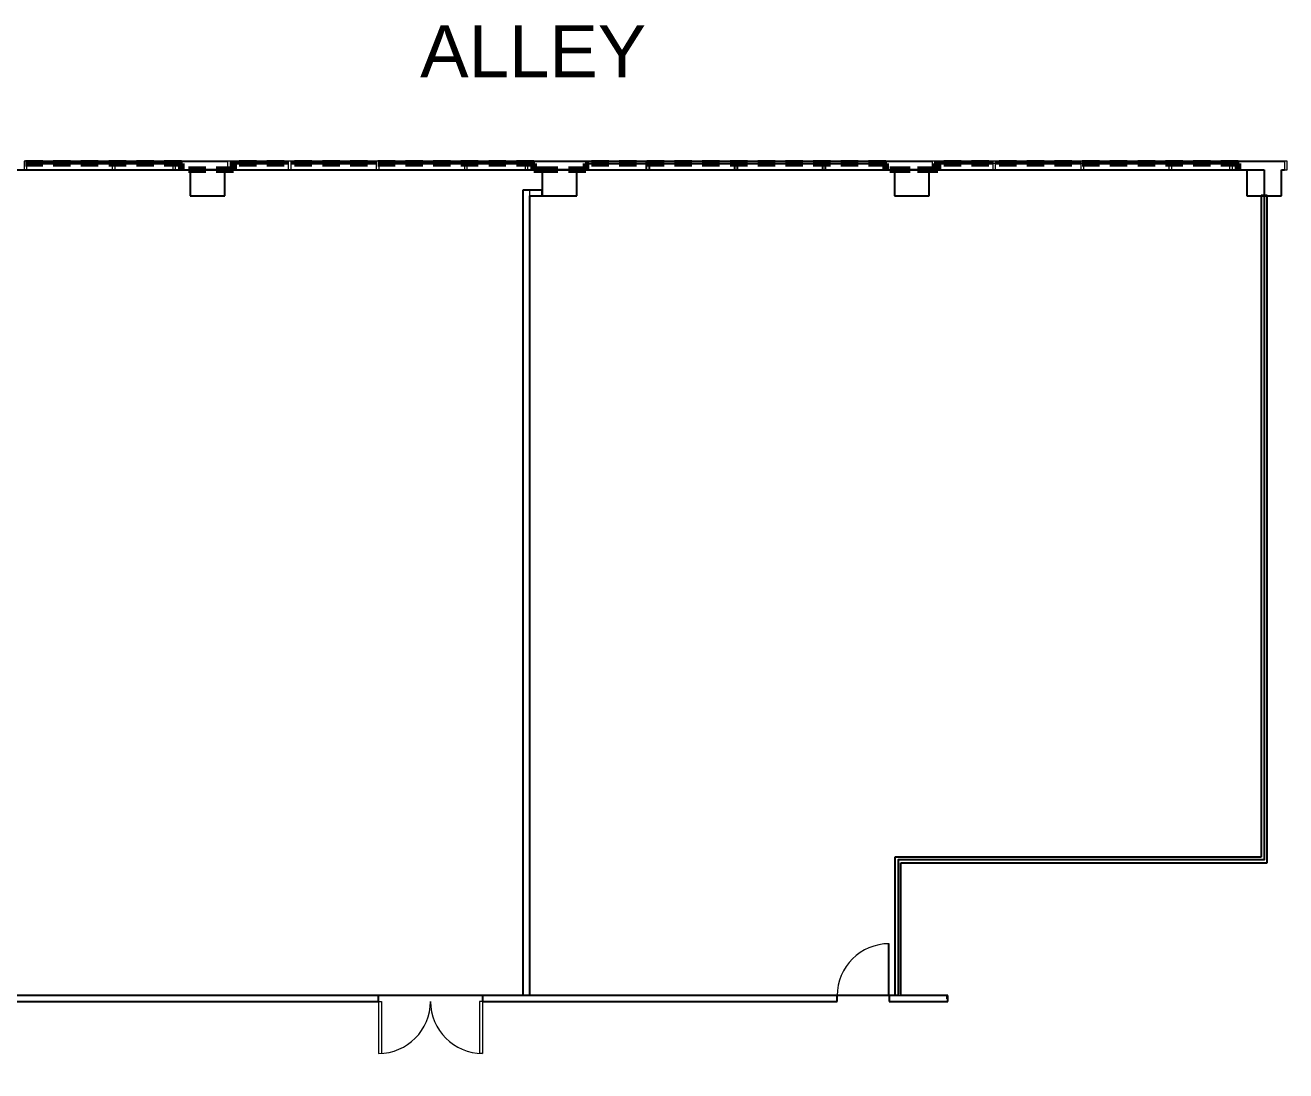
# Model space of a CAD drawing. Header units: inches. Extents: x -63 to 2235, y 0 to 1960.
# Drawn here: x 747 to 1621, y 1235 to 1960 of the extents above; entities that cross this region are included whole.
import ezdxf

# ---------------------------------------------------------------- set-up
doc = ezdxf.new("R2010")
doc.units = ezdxf.units.IN
doc.header["$LTSCALE"] = 96
doc.header["$MEASUREMENT"] = 0
doc.linetypes.add('Dash 1_8_', pattern=[0.2, 0.125, -0.075])
doc.layers.add('A-DOOR', color=7, linetype='Continuous')
doc.layers.add('A-GLAZ', color=7, linetype='Continuous')
doc.layers.add('A-GLAZ-CWMG', color=3, linetype='Continuous', lineweight=13)
doc.styles.add('XFINE_1-8', font='swissl.ttf', dxfattribs={"height": 10})

# ---------------------------------------------------------------- blocks, each defined once
blk = doc.blocks.new('System Panel - Glazed EXIST-BLACK-1018897-GROSS BLDG AREA - LEVEL 6')
at = {"layer": 'A-GLAZ'}
for p, q in [((20, -0.5), (-20, -0.5)), ((-20, -0.5), (-20, -1.5)), ((-20, -1.5), (20, -1.5)), ((20, -1.5), (20, -0.5))]:
    blk.add_line(p, q, dxfattribs=at)
blk = doc.blocks.new('System Panel - Glazed EXIST-BLACK-1018898-GROSS BLDG AREA - LEVEL 6')
at = {"layer": 'A-GLAZ'}
for p, q in [((29.5, -0.5), (-29.5, -0.5)), ((-29.5, -0.5), (-29.5, -1.5)), ((-29.5, -1.5), (29.5, -1.5)), ((29.5, -1.5), (29.5, -0.5))]:
    blk.add_line(p, q, dxfattribs=at)
blk = doc.blocks.new('Rectangular Mullion - 2_ x 6_ rectangular-BLACK-1018865-GROSS BLDG AREA - LEVEL 6')
at = {"layer": 'A-GLAZ-CWMG', "lineweight": 13}
for p, q in [((-1, 6), (1, 6)), ((-1, 0), (-1, 6)), ((1, 0), (-1, 0)), ((1, 6), (1, 0))]:
    blk.add_line(p, q, dxfattribs=at)
blk = doc.blocks.new('Rectangular Mullion - 2_ x 6_ rectangular-BLACK-1018894-GROSS BLDG AREA - LEVEL 6')
at = {"layer": 'A-GLAZ-CWMG'}
for p, q in [((59.28, 1017.21), (19.28, 1017.21)), ((59.28, 1011.21), (19.28, 1011.21))]:
    blk.add_line(p, q, dxfattribs=at)
blk = doc.blocks.new('Rectangular Mullion - 2_ x 6_ rectangular-BLACK-430961-GROSS BLDG AREA - LEVEL 6')
at = {"layer": 'A-GLAZ-CWMG'}
for p, q in [((-43.72, 1017.21), (-102.72, 1017.21)), ((-43.72, 1011.21), (-102.72, 1011.21))]:
    blk.add_line(p, q, dxfattribs=at)
blk = doc.blocks.new('Rectangular Mullion - 2_ x 6_ rectangular-BLACK-167181-GROSS BLDG AREA - LEVEL 6')
at = {"layer": 'A-GLAZ-CWMG', "lineweight": 13}
for p, q in [((-2, 6), (0, 6)), ((-2, 0), (-2, 6)), ((0, 0), (-2, 0)), ((0, 6), (0, 0))]:
    blk.add_line(p, q, dxfattribs=at)
blk = doc.blocks.new('Rectangular Mullion - 2_ x 6_ rectangular-BLACK-1018893-GROSS BLDG AREA - LEVEL 6')
at = {"layer": 'A-GLAZ-CWMG'}
for p, q in [((-104.72, 1017.21), (-144.72, 1017.21)), ((-104.72, 1011.21), (-144.72, 1011.21))]:
    blk.add_line(p, q, dxfattribs=at)
blk = doc.blocks.new('Rectangular Mullion - 2_ x 6_ rectangular-BLACK-167180-GROSS BLDG AREA - LEVEL 6')
at = {"layer": 'A-GLAZ-CWMG', "lineweight": 13}
for p, q in [((0, 6), (-2, 6)), ((-2, 6), (-2, 0)), ((-2, 0), (0, 0)), ((0, 0), (0, 6))]:
    blk.add_line(p, q, dxfattribs=at)
blk = doc.blocks.new('Double-Flush - 72_ x 78_-1244933-GROSS BLDG AREA - LEVEL 6')
at = {"layer": 'A-DOOR', "lineweight": 15}
for p, q in [((-36, 38), (-34, 38)), ((-36, 2), (-36, 38)), ((-34, 2), (-34, 38)), ((34, 2), (34, 37.94)), ((36, 2), (36, 38)), ((-36, 2), (-34, 2)), ((36, 2), (34, 2))]:
    blk.add_line(p, q, dxfattribs=at)
at = {"layer": 'A-DOOR', "lineweight": 5}
for centre, start, end in [((-36, 2), 0, 90), ((36, 2), 90, 180)]:
    blk.add_arc(centre, 36, start, end, dxfattribs=at)
blk = doc.blocks.new('ST - TYPE F - SINGLE ALL GLASS - 36_ x 96_ NEW-1710231-GROSS BLDG AREA - LEVEL 6')
at = {"layer": 'A-DOOR', "lineweight": 15}
for p, q in [((17.5, 2), (17.5, 38)), ((18, 38), (17.5, 38)), ((18, 2), (18, 38)), ((18, 2), (17.5, 2))]:
    blk.add_line(p, q, dxfattribs=at)
at = {"layer": 'A-DOOR', "lineweight": 5}
blk.add_arc((18, 2), 36, 90, 180, dxfattribs=at)

msp = doc.modelspace()

# ---------------------------------------------------------------- linework, layer by layer
at = {"linetype": 'Dash 1_8_', "lineweight": 106}
for p, q in [((855.64, 1863.9), (647.64, 1863.9)), ((855.64, 1859.45), (855.64, 1863.9)), ((855.64, 1859.4), (855.64, 1863.9)), ((1099.64, 1863.9), (891.64, 1863.9)), ((891.64, 1863.9), (891.64, 1859.45)), ((891.64, 1863.86), (891.64, 1859.4)), ((1099.64, 1859.45), (1099.64, 1863.9)), ((1099.64, 1859.4), (1099.64, 1863.86)), ((1343.64, 1863.9), (1135.64, 1863.9)), ((1135.64, 1863.86), (1135.64, 1859.45)), ((1135.64, 1863.86), (1135.64, 1859.4)), ((1343.64, 1859.45), (1343.64, 1863.86)), ((1343.64, 1859.4), (1343.64, 1863.86)), ((1587.64, 1863.9), (1377.61, 1863.9)), ((1377.61, 1863.9), (1377.61, 1859.45)), ((1587.64, 1863.86), (1379.64, 1863.86)), ((1379.64, 1863.86), (1379.64, 1859.4)), ((1587.64, 1859.45), (1587.64, 1863.9)), ((1587.64, 1859.4), (1587.64, 1863.86)), ((891.64, 1859.45), (855.64, 1859.45)), ((891.64, 1859.4), (855.64, 1859.4)), ((1105.61, 1859.45), (1099.64, 1859.45)), ((1135.64, 1859.4), (1099.64, 1859.4)), ((1135.64, 1859.45), (1105.61, 1859.45)), ((1377.61, 1859.45), (1343.64, 1859.45)), ((1379.64, 1859.4), (1343.64, 1859.4))]:
    msp.add_line(p, q, dxfattribs=at)
for p, q in [((851.61, 1865.36), (887.61, 1865.36)), ((854.14, 1865.36), (854.14, 1859.36)), ((855.64, 1865.36), (855.64, 1859.36)), ((1095.61, 1865.36), (1375.61, 1865.36)), ((1098.14, 1865.36), (1098.14, 1859.36)), ((1099.64, 1865.36), (1099.64, 1859.36)), ((1135.64, 1865.36), (1135.64, 1859.36)), ((1135.64, 1865.36), (1343.64, 1865.36)), ((1137.14, 1865.36), (1137.14, 1859.36)), ((1137.14, 1863.86), (1342.14, 1863.86)), ((1177.64, 1865.36), (1177.64, 1859.36)), ((1179.64, 1865.36), (1179.64, 1859.36)), ((1238.64, 1865.36), (1238.64, 1859.36)), ((1240.64, 1865.36), (1240.64, 1859.36)), ((1299.64, 1865.36), (1299.64, 1859.36)), ((1301.64, 1865.36), (1301.64, 1859.36)), ((1342.14, 1865.36), (1342.14, 1859.36)), ((1343.64, 1865.36), (1343.64, 1859.36)), ((1583.61, 1865.36), (1619.61, 1865.36)), ((1586.14, 1865.36), (1586.14, 1859.36)), ((1587.64, 1865.36), (1587.64, 1859.36)), ((647.64, 1859.36), (855.64, 1859.36)), ((851.61, 1859.4), (861.61, 1859.4)), ((885.61, 1859.4), (861.61, 1859.4)), ((861.61, 1859.4), (861.61, 1841.4)), ((885.61, 1841.4), (885.61, 1859.4)), ((885.61, 1859.4), (887.61, 1859.4)), ((891.64, 1859.36), (1099.64, 1859.36)), ((1095.61, 1859.4), (1105.61, 1859.4)), ((1129.61, 1859.4), (1105.61, 1859.4)), ((1105.61, 1859.4), (1105.61, 1841.4)), ((1129.61, 1841.4), (1129.61, 1859.4)), ((1129.61, 1859.4), (1349.61, 1859.4)), ((1135.64, 1859.36), (1343.64, 1859.36)), ((1373.61, 1859.4), (1349.61, 1859.4)), ((1349.61, 1859.4), (1349.61, 1841.4)), ((1373.61, 1841.4), (1373.61, 1859.4)), ((1373.61, 1859.4), (1375.61, 1859.4)), ((1379.64, 1859.36), (1587.64, 1859.36)), ((1583.61, 1859.4), (1593.61, 1859.4)), ((1593.61, 1859.4), (1593.61, 1841.4)), ((1617.61, 1841.4), (1617.61, 1859.4)), ((1617.61, 1859.4), (1619.61, 1859.4)), ((1092.12, 1845.4), (1092.12, 1287.44)), ((1105.61, 1845.4), (1092.12, 1845.4)), ((1105.61, 1841.4), (1105.61, 1845.4)), ((861.61, 1841.4), (885.61, 1841.4)), ((1097, 1287.44), (1097, 1841.4)), ((1097, 1841.4), (1105.61, 1841.4)), ((1105.61, 1841.4), (1129.61, 1841.4)), ((1349.61, 1841.4), (1373.61, 1841.4)), ((1593.61, 1841.4), (1617.61, 1841.4)), ((1603.61, 1841.65), (1603.61, 1383.4)), ((1607.61, 1841.65), (1603.61, 1841.65)), ((1607.61, 1379.4), (1607.61, 1841.65)), ((1603.61, 1383.4), (1349.87, 1383.4)), ((1349.87, 1383.4), (1349.87, 1287.44)), ((1353.87, 1379.4), (1607.61, 1379.4)), ((1353.87, 1287.44), (1353.87, 1379.4)), ((992.17, 1287.44), (684.17, 1287.44)), ((992.17, 1283.44), (992.17, 1287.44)), ((1092.12, 1287.44), (1064.17, 1287.44)), ((1064.17, 1287.44), (1064.17, 1283.44)), ((1309.87, 1287.44), (1097, 1287.44)), ((1309.87, 1283.44), (1309.87, 1287.44)), ((1349.87, 1287.44), (1345.87, 1287.44)), ((1345.87, 1287.44), (1345.87, 1283.44)), ((1386.42, 1287.44), (1353.87, 1287.44)), ((1386.11, 1287.65), (1381.61, 1287.65)), ((1386.11, 1285.15), (1386.11, 1287.65)), ((1386.42, 1283.44), (1386.42, 1287.44)), ((688.17, 1283.44), (992.17, 1283.44)), ((1064.17, 1283.44), (1309.87, 1283.44)), ((1345.87, 1283.44), (1386.42, 1283.44))]:
    msp.add_line(p, q)
at = {"lineweight": 20}
for p, q in [((1343.64, 1863.86), (1135.64, 1863.86)), ((1343.64, 1859.4), (1343.64, 1863.86)), ((1587.61, 1863.86), (1379.64, 1863.86)), ((1379.64, 1863.86), (1379.64, 1859.4)), ((1587.61, 1859.4), (1587.61, 1863.86)), ((1135.64, 1859.4), (1105.61, 1859.4)), ((1379.64, 1859.4), (1343.64, 1859.4))]:
    msp.add_line(p, q, dxfattribs=at)
at = {"lineweight": 15}
for p, q in [((1135.64, 1863.86), (1135.64, 1859.4)), ((1105.61, 1859.4), (1105.61, 1845.45)), ((1105.61, 1845.4), (1092.12, 1845.4)), ((1092.12, 1287.44), (1353.87, 1287.44))]:
    msp.add_line(p, q, dxfattribs=at)
at = {"lineweight": 13}
for p, q in [((1097, 1841.4), (1097, 1845.4)), ((1097, 1287.44), (1092.12, 1287.44))]:
    msp.add_line(p, q, dxfattribs=at)
msp.add_lwpolyline([(1605.61, 1859.4), (1605.61, 1381.5), (1351.99, 1381.5), (1351.99, 1287.44), (684.17, 1287.44), (684.17, 704.59), (772.66, 616.11), (829.62, 616.11), (831.84, 616.11), (831.84, 299.91), (936.9, 299.91), (938.91, 299.91), (938.91, 124.45), (129.6, 124.4), (129.6, 159.29), (102.61, 159.29), (102.61, 750.9), (168.77, 750.9), (168.77, 1230.9), (102.61, 1230.9), (102.61, 1823.4), (128.87, 1823.4), (128.87, 1859.4), (1605.61, 1859.4)])

# ---------------------------------------------------------------- block references
at = {"extrusion": (0, 0, -1), "rotation": 180}
for name, p in [('Rectangular Mullion - 2_ x 6_ rectangular-BLACK-1018865-GROSS BLDG AREA - LEVEL 6', (-747.61, 1865.4)), ('Rectangular Mullion - 2_ x 6_ rectangular-BLACK-1018865-GROSS BLDG AREA - LEVEL 6', (-808.61, 1865.4)), ('Rectangular Mullion - 2_ x 6_ rectangular-BLACK-167181-GROSS BLDG AREA - LEVEL 6', (-851.61, 1865.4)), ('Rectangular Mullion - 2_ x 6_ rectangular-BLACK-1018865-GROSS BLDG AREA - LEVEL 6', (-930.61, 1865.4)), ('Rectangular Mullion - 2_ x 6_ rectangular-BLACK-1018865-GROSS BLDG AREA - LEVEL 6', (-991.61, 1865.4)), ('Rectangular Mullion - 2_ x 6_ rectangular-BLACK-1018865-GROSS BLDG AREA - LEVEL 6', (-1052.61, 1865.4)), ('Rectangular Mullion - 2_ x 6_ rectangular-BLACK-167181-GROSS BLDG AREA - LEVEL 6', (-1095.61, 1865.4)), ('Rectangular Mullion - 2_ x 6_ rectangular-BLACK-1018865-GROSS BLDG AREA - LEVEL 6', (-1418.61, 1865.4)), ('Rectangular Mullion - 2_ x 6_ rectangular-BLACK-1018865-GROSS BLDG AREA - LEVEL 6', (-1479.61, 1865.4)), ('Rectangular Mullion - 2_ x 6_ rectangular-BLACK-1018865-GROSS BLDG AREA - LEVEL 6', (-1540.61, 1865.4)), ('Rectangular Mullion - 2_ x 6_ rectangular-BLACK-167181-GROSS BLDG AREA - LEVEL 6', (-1583.61, 1865.4))]:
    msp.add_blockref(name, p, dxfattribs=at)
for name, p in [('Rectangular Mullion - 2_ x 6_ rectangular-BLACK-430961-GROSS BLDG AREA - LEVEL 6', (851.33, 848.2)), ('System Panel - Glazed EXIST-BLACK-1018898-GROSS BLDG AREA - LEVEL 6', (778.11, 1865.4)), ('Rectangular Mullion - 2_ x 6_ rectangular-BLACK-1018894-GROSS BLDG AREA - LEVEL 6', (790.33, 848.2)), ('System Panel - Glazed EXIST-BLACK-1018897-GROSS BLDG AREA - LEVEL 6', (829.61, 1865.4)), ('Rectangular Mullion - 2_ x 6_ rectangular-BLACK-1018893-GROSS BLDG AREA - LEVEL 6', (1034.33, 848.2)), ('System Panel - Glazed EXIST-BLACK-1018897-GROSS BLDG AREA - LEVEL 6', (909.61, 1865.4)), ('Rectangular Mullion - 2_ x 6_ rectangular-BLACK-430961-GROSS BLDG AREA - LEVEL 6', (1034.33, 848.2)), ('System Panel - Glazed EXIST-BLACK-1018898-GROSS BLDG AREA - LEVEL 6', (961.11, 1865.4)), ('Rectangular Mullion - 2_ x 6_ rectangular-BLACK-430961-GROSS BLDG AREA - LEVEL 6', (1095.33, 848.2)), ('System Panel - Glazed EXIST-BLACK-1018898-GROSS BLDG AREA - LEVEL 6', (1022.11, 1865.4)), ('Rectangular Mullion - 2_ x 6_ rectangular-BLACK-1018894-GROSS BLDG AREA - LEVEL 6', (1034.33, 848.2)), ('System Panel - Glazed EXIST-BLACK-1018897-GROSS BLDG AREA - LEVEL 6', (1073.61, 1865.4)), ('Rectangular Mullion - 2_ x 6_ rectangular-BLACK-1018893-GROSS BLDG AREA - LEVEL 6', (1522.33, 848.2)), ('System Panel - Glazed EXIST-BLACK-1018897-GROSS BLDG AREA - LEVEL 6', (1397.61, 1865.4)), ('Rectangular Mullion - 2_ x 6_ rectangular-BLACK-430961-GROSS BLDG AREA - LEVEL 6', (1522.33, 848.2)), ('System Panel - Glazed EXIST-BLACK-1018898-GROSS BLDG AREA - LEVEL 6', (1449.11, 1865.4)), ('Rectangular Mullion - 2_ x 6_ rectangular-BLACK-430961-GROSS BLDG AREA - LEVEL 6', (1583.33, 848.2)), ('System Panel - Glazed EXIST-BLACK-1018898-GROSS BLDG AREA - LEVEL 6', (1510.11, 1865.4)), ('Rectangular Mullion - 2_ x 6_ rectangular-BLACK-1018894-GROSS BLDG AREA - LEVEL 6', (1522.33, 848.2)), ('System Panel - Glazed EXIST-BLACK-1018897-GROSS BLDG AREA - LEVEL 6', (1561.61, 1865.4)), ('ST - TYPE F - SINGLE ALL GLASS - 36_ x 96_ NEW-1710231-GROSS BLDG AREA - LEVEL 6', (1327.87, 1285.44))]:
    msp.add_blockref(name, p)
at = {"rotation": 180}
for name, p in [('Rectangular Mullion - 2_ x 6_ rectangular-BLACK-167180-GROSS BLDG AREA - LEVEL 6', (887.61, 1865.4)), ('Rectangular Mullion - 2_ x 6_ rectangular-BLACK-167180-GROSS BLDG AREA - LEVEL 6', (1375.61, 1865.4)), ('Rectangular Mullion - 2_ x 6_ rectangular-BLACK-167180-GROSS BLDG AREA - LEVEL 6', (1619.61, 1865.4)), ('Double-Flush - 72_ x 78_-1244933-GROSS BLDG AREA - LEVEL 6', (1028.17, 1285.44))]:
    msp.add_blockref(name, p, dxfattribs=at)

# ---------------------------------------------------------------- texts
at = {"insert": (1020.99, 1959.59), "char_height": 36, "attachment_point": 1, "style": 'XFINE_1-8'}
msp.add_mtext_dynamic_manual_height_columns('ALLEY', width=965.3769, gutter_width=50, heights=[0], dxfattribs=at)

doc.saveas('drawing.dxf')
